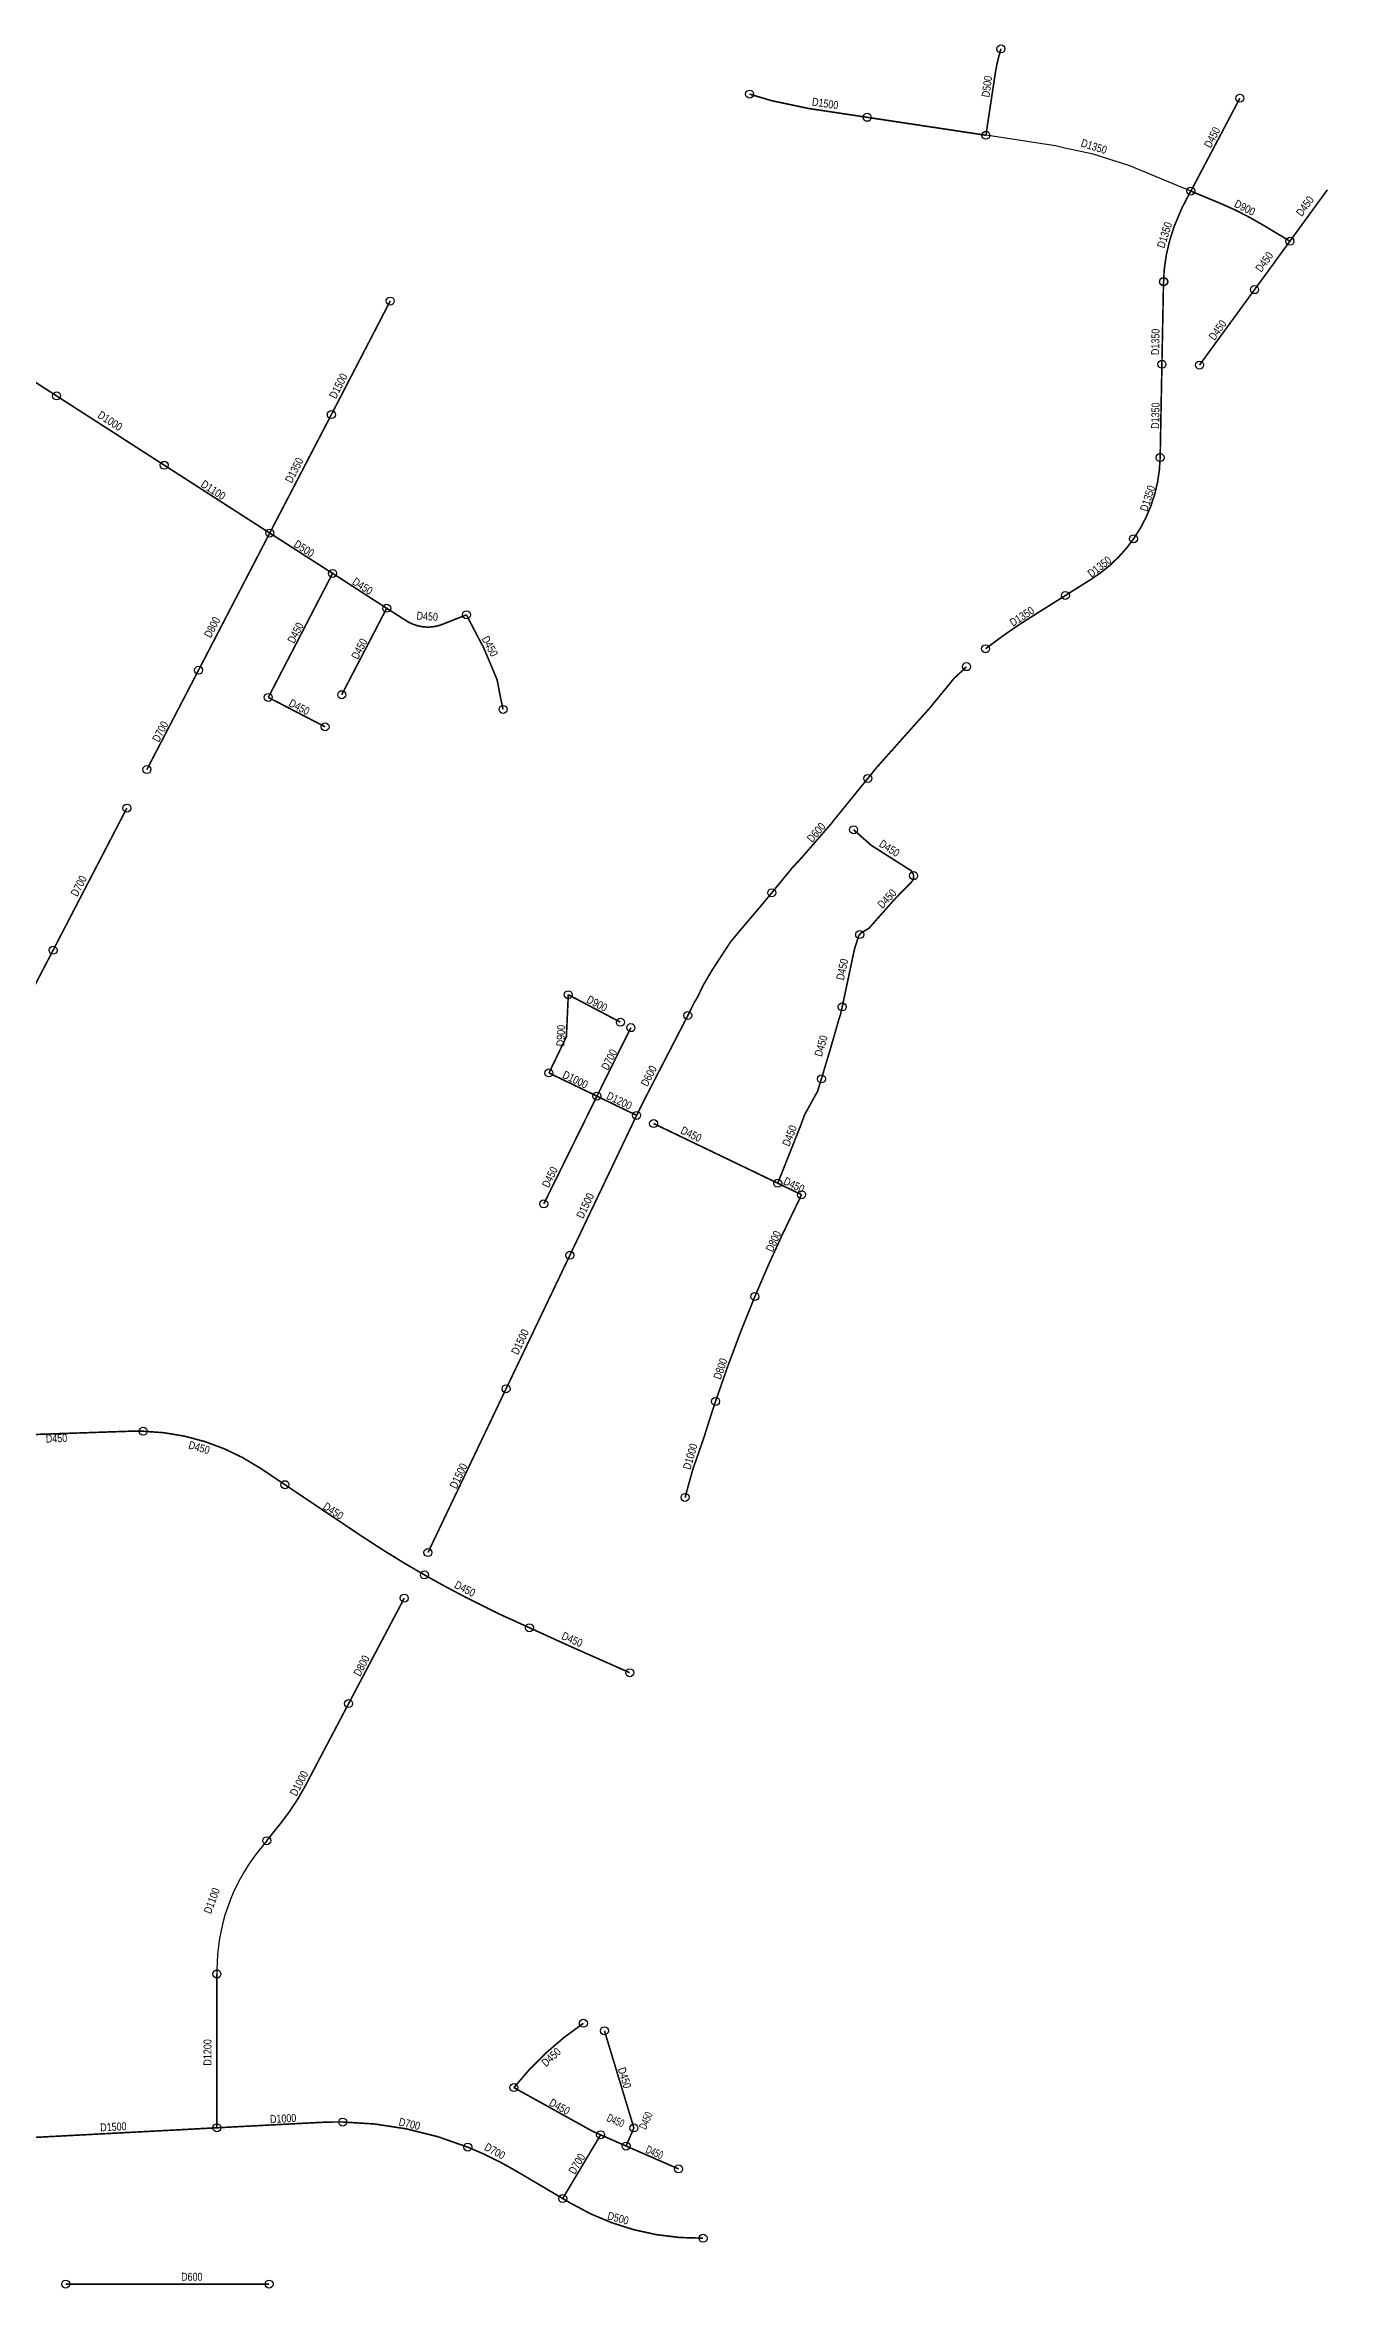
# Model space of a CAD drawing. Header units: millimetres. Extents: x 204527 to 208291, y 466565 to 471001.
# Drawn here: x 207489 to 208291, y 468805 to 470207 of the extents above; entities that cross this region are included whole.
import ezdxf
from ezdxf.enums import TextEntityAlignment as Align

# ---------------------------------------------------------------- set-up
doc = ezdxf.new("R2010")
doc.units = ezdxf.units.MM
doc.layers.add('01.우수관경', color=7, linetype='Continuous')
doc.layers.add('01.우수관로', color=6, linetype='Continuous')
doc.styles.get("Standard").update_dxf_attribs({"font": 'arial.ttf'})

msp = doc.modelspace()

# ---------------------------------------------------------------- linework, layer by layer
at = {"layer": '01.우수관경'}
for centre in [(208086.8, 470204.9), (207929.7, 470176.6), (208236.1, 470174), (208003.2, 470162.1), (208077.4, 470150.9), (208077.4, 470150.9), (208205.4, 470116), (208205.4, 470116), (208205.5, 470116), (208267.4, 470084.7), (208267.4, 470084.7), (208188.4, 470059.4), (208188.5, 470059.4), (208245.3, 470054.4), (207705.1, 470047.3), (208187.4, 470007.8), (208187.4, 470007.8), (208210.9, 470007.3), (207496.6, 469988), (207668.3, 469976.3), (207563.9, 469944.7), (207563.9, 469944.7), (208186.3, 469949.5), (207629.8, 469902.3), (207629.8, 469902.3), (208169.7, 469898.7), (207669.1, 469877.1), (207669.1, 469877.1), (208127.1, 469863.3), (207702.9, 469855.3), (207702.9, 469855.3), (207702.9, 469855.3), (207752.7, 469851.2), (208077.2, 469830), (207585.3, 469816.6), (208065.3, 469818.8), (207674.8, 469801.3), (207628.9, 469799.6), (207628.9, 469799.6), (207775.6, 469792.1), (207664.4, 469781.2), (207553, 469754.5), (208003.6, 469749), (207540.5, 469730.4), (207994.7, 469716.9), (208032.2, 469688.2), (207943.6, 469677.5), (207998.5, 469651.4), (207494.4, 469641.6), (207494.4, 469641.6), (207816.4, 469613.8), (207816.4, 469613.8), (207987.6, 469606.2), (207849, 469596.6), (207855.5, 469593.2), (207891.1, 469600.8), (207891.1, 469600.8), (207804.3, 469564.9), (207834.3, 469550.4), (207834.3, 469550.4), (207834.3, 469550.4), (207974.6, 469561.2), (207859.1, 469538.4), (207869.7, 469533.3), (207947.3, 469496), (207947.3, 469496), (207801.1, 469483.1), (207962.2, 469488.8), (207817.4, 469451), (207933, 469425.2), (207933, 469425.2), (207777.5, 469367.5), (207777.5, 469367.5), (207908.4, 469359.6), (207908.4, 469359.6), (207550.7, 469341), (207639.3, 469307.6), (207889.4, 469299.6), (207728.7, 469265.2), (207726.5, 469251.2), (207713.9, 469236.7), (207792.1, 469218.2), (207854.8, 469190.1), (207679.1, 469170.8), (207679.1, 469170.8), (207627.9, 469085.1), (207627.9, 469085.1), (207596.8, 469001.8), (207825.8, 468971), (207839, 468966.3), (207782.4, 468930.8), (207596.8, 468905.7), (207596.8, 468905.7), (207596.8, 468905.7), (207675.4, 468909.3), (207675.4, 468909.3), (207857.4, 468905.6), (207753.6, 468893.6), (207753.6, 468893.6), (207836.6, 468901.3), (207836.6, 468901.3), (207852.5, 468894.3), (207852.5, 468894.3), (207885.3, 468880), (207812.9, 468861.5), (207812.9, 468861.5), (207812.9, 468861.5), (207900.6, 468836.7), (207502.3, 468808), (207629.4, 468808)]:
    msp.add_circle(centre, 2.5, dxfattribs=at)
at = {"layer": '01.우수관로', "const_width": 1}
for points in [[(208077.4, 470150.9), (208083.2, 470189.3, -0.037761), (208086.8, 470204.9, -0.037761)], [(208267.4, 470084.7), (208249.9, 470095.2, 0.03688), (208223.5, 470108.5), (208205.5, 470116)], [(208186.3, 469949.5, -0.148422), (208169.7, 469898.7, -0.140553)], [(208169.7, 469898.7, -0.100256), (208143.3, 469873.5), (208127.1, 469863.3)], [(208127.1, 469863.3), (208103.4, 469848.4, 0.018912), (208084.7, 469835.6), (208077.2, 469830)], [(207752.7, 469851.2), (207737.9, 469845.3, -0.242075), (207715.1, 469847.5), (207702.9, 469855.3)], [(208032.2, 469688.2, 0.226417), (208029.9, 469691.8), (208005.8, 469707.1), (207994.7, 469716.9)], [(207998.5, 469651.4), (207999.1, 469652.2), (208004.3, 469655.3), (208020.3, 469673.4), (208030.8, 469684.1, 0.226417), (208032.2, 469688.2)], [(207962.2, 469488.8), (207959.4, 469483, 0.016274), (207933, 469425.2, 0.015547)], [(207933, 469425.2, 0.01794), (207908.4, 469359.6)], [(207908.4, 469359.6, 0.006138), (207901.1, 469336.8), (207894.4, 469317.7, 0.004805), (207889.4, 469299.6)], [(207550.7, 469341, 0.014824), (207542.5, 469341), (207481.1, 469338.9)], [(207639.3, 469307.6), (207624.2, 469317.7, 0.142073), (207550.7, 469341, 0.142073)], [(207726.5, 469251.2, -0.017679), (207687, 469275.6), (207639.3, 469307.6)], [(207792.1, 469218.2), (207772.5, 469227.1), (207761.1, 469232.8, -0.014936), (207726.5, 469251.2, -0.014936)], [(207627.9, 469085.1), (207636.5, 469095.8, 0.047729), (207652.2, 469119.7), (207679.1, 469170.8)], [(207782.4, 468930.8, -0.076323), (207825.8, 468971, -0.076323)], [(207596.8, 468905.7), (207660.2, 468909, -0.017186), (207675.4, 468909.3)], [(207675.4, 468909.3, -0.091397), (207753.6, 468893.6)], [(207753.6, 468893.6, -0.039064), (207784.3, 468878.4), (207812.9, 468861.5)], [(207812.9, 468861.5), (207817.3, 468858.9, 0.139511), (207900.6, 468836.7)]]:
    msp.add_lwpolyline(points, format="xyb", dxfattribs=at)
for points in [[(208077.4, 470150.9), (207970.1, 470167.1), (207966.2, 470167.7), (207943.5, 470172.5), (207929.7, 470176.6)], [(208236.1, 470174), (208205.5, 470116)], [(208188.5, 470059.4), (208188.8, 470066.6), (208190.1, 470075.8), (208192.2, 470084.9), (208195, 470093.8), (208199.9, 470105.4), (208205.4, 470116)], [(208290.8, 470116.8), (208267.4, 470084.7)], [(208267.4, 470084.7), (208245.3, 470054.4)], [(208187.4, 470007.8), (208188.4, 470059.4)], [(207705.1, 470047.3), (207668.3, 469976.3)], [(208245.3, 470054.4), (208210.9, 470007.3)], [(207430.9, 470030.2), (207496.6, 469988)], [(208187.4, 470007.8), (208186.3, 469949.5)], [(207496.6, 469988), (207563.9, 469944.7)], [(207668.3, 469976.3), (207629.8, 469902.3)], [(207563.9, 469944.7), (207629.8, 469902.3)], [(207629.8, 469902.3), (207585.3, 469816.6)], [(207629.8, 469902.3), (207669.1, 469877.1)], [(207669.1, 469877.1), (207628.9, 469799.6)], [(207669.1, 469877.1), (207702.9, 469855.3)], [(207674.8, 469801.3), (207702.9, 469855.3)], [(207775.6, 469792.1), (207774, 469799.7), (207771.9, 469810.6), (207768.2, 469819.5), (207763.5, 469830.6), (207760.8, 469835.7), (207752.7, 469851.2)], [(207585.3, 469816.6), (207553, 469754.5)], [(207891.1, 469600.8), (207894.6, 469607.9), (207895, 469608.7), (207897.2, 469612.3), (207897.4, 469612.7), (207898, 469614), (207898.9, 469615.9), (207900.8, 469619.8), (207906, 469628.7), (207907.1, 469630.4), (207917.6, 469646.5), (207923.2, 469653.3), (207937.3, 469669.9), (207950.9, 469686.4), (207953.5, 469689.6), (207954.7, 469691), (207956, 469692.7), (207956.2, 469692.9), (207958.6, 469695.5), (207959.1, 469696), (207963.1, 469700.4), (207981.4, 469721.5), (207981.5, 469721.7), (207982.5, 469723), (207984.8, 469725.8), (207986, 469727.3), (208008.9, 469755.5), (208017.4, 469765.1), (208018.6, 469766.4), (208026.5, 469775.3), (208041.2, 469791.7), (208042.2, 469792.8), (208042.5, 469793.2), (208055.8, 469809.4), (208055.9, 469809.6), (208057.3, 469811.3), (208059.8, 469813.6), (208061.8, 469815.5), (208062.8, 469816.5), (208065.3, 469818.8)], [(207628.9, 469799.6), (207664.4, 469781.2)], [(207540.5, 469730.4), (207494.4, 469641.6)], [(207987.6, 469606.2), (207995.2, 469642.1), (207997.9, 469650.6), (207998.5, 469651.4)], [(207494.4, 469641.6), (207429.5, 469516.7), (207413.2, 469506.2)], [(207816.4, 469613.8), (207815.2, 469587.5), (207804.3, 469564.9)], [(207849, 469596.6), (207816.4, 469613.8)], [(207974.6, 469561.2), (207975.2, 469563.2), (207980.4, 469580.6), (207985.5, 469598.4), (207986.4, 469601), (207987.6, 469606.2)], [(207834.3, 469550.4), (207839.2, 469560.3), (207855.5, 469593.2)], [(207891.1, 469600.8), (207863.8, 469547.9), (207859.1, 469538.4)], [(207804.3, 469564.9), (207834.3, 469550.4)], [(207801.1, 469483.1), (207834.3, 469550.4)], [(207834.3, 469550.4), (207859.1, 469538.4)], [(207947.3, 469496), (207961.6, 469532), (207964.1, 469538.8), (207965.6, 469541.5), (207970.7, 469550.8), (207972.1, 469553.2), (207974.6, 469561.2)], [(207859.1, 469538.4), (207817.4, 469451)], [(207869.7, 469533.3), (207947.3, 469496)], [(207947.3, 469496), (207962.2, 469488.8)], [(207817.4, 469451), (207777.5, 469367.5)], [(207777.5, 469367.5), (207728.7, 469265.2)], [(207679.1, 469170.8), (207713.9, 469236.7)], [(207854.8, 469190.1), (207817.1, 469206.8), (207792.1, 469218.2)], [(207839, 468966.3), (207857.4, 468905.6)], [(207782.4, 468930.8), (207831.6, 468903.5), (207836.6, 468901.3)], [(207475.6, 468899.3), (207596.8, 468905.7)], [(207857.4, 468905.6), (207852.5, 468894.3)], [(207836.6, 468901.3), (207812.9, 468861.5)], [(207836.6, 468901.3), (207852.5, 468894.3)], [(207852.5, 468894.3), (207885.3, 468880)], [(207502.3, 468808), (207629.4, 468808)]]:
    msp.add_lwpolyline(points, dxfattribs=at)
at = {"layer": '01.우수관로'}
msp.add_lwpolyline([(208205.4, 470116), (208167.3, 470131.8), (208144.4, 470139), (208126.7, 470142.9), (208120.8, 470144.2), (208114, 470145.3), (208077.4, 470150.9)], dxfattribs=at)
for points, format in [([(207627.9, 469085.1), (207622.2, 469078, 0.167207), (207596.8, 469004.2), (207596.8, 469001.8)], "xyb"), ([(207596.8, 469001.8, 1, 1, 0), (207596.8, 468905.7, 0, 0, 0)], "xyseb")]:
    msp.add_lwpolyline(points, format=format, dxfattribs=at)

# ---------------------------------------------------------------- texts
at = {"layer": '01.우수관경'}
for s, rotation, width, p in [('D500', 82.4292, 0.8, (208080.5, 470181)), ('D1500', 351.3783, 0.8, (207976.6, 470168.3)), ('D450', 62.1752, 0.8, (208221, 470148.4)), ('D1350', 342.5095, 0.8, (208144.2, 470141.5)), ('D450', 53.8973, 0.8, (208278.8, 470105.1)), ('D900', 333.1515, 0.8, (208238.1, 470103.4)), ('D1350', 72.2368, 0.8, (208191.4, 470087.8)), ('D450', 53.8973, 0.8, (208253.4, 470070.3)), ('D1350', 88.8688, 0.8, (208185.8, 470021.7)), ('D450', 53.8973, 0.8, (208224.2, 470027.7)), ('D1500', 62.5459, 0.8, (207674.9, 469993.1)), ('D1000', 327.2671, 0.8, (207528.7, 469970.3)), ('D1350', 88.8688, 0.8, (208185.8, 469975.6)), ('D1350', 62.5459, 0.8, (207647.3, 469940.4)), ('D1100', 327.2671, 0.8, (207593.2, 469927.1)), ('D1350', 71.9841, 0.8, (208180.8, 469923.2)), ('D500', 327.2671, 0.8, (207650, 469890.5)), ('D1350', 37.7004, 0.8, (208149.9, 469879.3)), ('D450', 327.2671, 0.8, (207686.5, 469867)), ('D800', 62.5459, 0.8, (207596, 469842.3)), ('D450', 62.5459, 0.8, (207648.1, 469838.8)), ('D450', 356.1823, 0.8, (207728.1, 469847.8)), ('D1350', 32.5837, 0.8, (208101.2, 469848.1)), ('D450', 62.5459, 0.8, (207688, 469828.8)), ('D450', 298.0117, 0.8, (207765.2, 469830.4)), ('D450', 332.5459, 0.8, (207647.1, 469791.3)), ('D700', 62.5459, 0.8, (207563.6, 469777.1)), ('D600', 49.0562, 0.8, (207973.2, 469713.6)), ('D450', 327.592, 0.8, (208015.8, 469703.2)), ('D700', 62.5459, 0.8, (207512.6, 469680.6)), ('D450', 46.095, 0.8, (208017.3, 469672.1)), ('D450', 77.9329, 0.8, (207990, 469629.1)), ('D900', 332.1752, 0.8, (207833.2, 469606.1)), ('D900', 87.2158, 0.8, (207814.2, 469588.1)), ('D700', 62.7231, 0.8, (207844.2, 469572.1)), ('D450', 73.5944, 0.8, (207976.7, 469581.1)), ('D1000', 334.29, 0.8, (207819.7, 469558.5)), ('D600', 62.7231, 0.8, (207868.9, 469561.9)), ('D1200', 334.29, 0.8, (207847.2, 469545.3)), ('D450', 334.29, 0.8, (207892.1, 469524.4)), ('D450', 68.405, 0.8, (207957, 469524.8)), ('D450', 63.6911, 0.8, (207807.1, 469498.7)), ('D450', 334.29, 0.8, (207956.4, 469492.7)), ('D1500', 64.4781, 0.8, (207829.2, 469480.9)), ('D800', 65.6045, 0.8, (207946.9, 469458.7)), ('D1500', 64.4781, 0.8, (207788.5, 469395.8)), ('D800', 70.5343, 0.8, (207913.8, 469379.2)), ('D450', 1.9415, 0.8, (207496.6, 469334.1, 52.5)), ('D450', 343.7349, 0.8, (207585, 469328.4)), ('D1000', 73.7812, 0.8, (207895, 469324.5)), ('D1500', 64.4781, 0.8, (207750, 469312)), ('D450', 326.9532, 0.8, (207668.2, 469289.1)), ('D450', 333.1006, 0.8, (207750.7, 469240.3)), ('D450', 336.0455, 0.8, (207817.8, 469208.6)), ('D800', 62.1752, 0.8, (207689.4, 469193.3)), ('D1000', 62.1752, 0.8, (207650.3, 469119.8)), ('D1100', 69.5158, 0.8, (207595.9, 469046.7)), ('D1200', 90, 0.8, (207593.4, 468952.8)), ('D450', 42.8144, 0.8, (207807.4, 468948)), ('D450', 286.8351, 0.8, (207849.2, 468936.2)), ('D450', 330.9432, 0.8, (207809.8, 468916.7)), ('D1500', 3.0359, 0.8, (207532.2, 468903.8)), ('D1000', 3.0359, 0.8, (207638.3, 468909)), ('D700', 347.2706, 0.8, (207716.6, 468905.7)), ('D450', 336.4331, 0.6, (207845, 468907.9)), ('D450', 66.4331, 0.6, (207867.1, 468909.2)), ('D700', 331.1883, 0.8, (207769.3, 468888.9)), ('D450', 336.4331, 0.6, (207869.3, 468888.1)), ('D700', 59.2606, 0.8, (207823.9, 468881.9)), ('D500', 344.8497, 0.8, (207846.9, 468846.8))]:
    msp.add_text(s, height=5, rotation=rotation, dxfattribs=dict(at, width=width)).set_placement(p, align=Align.CENTER)
at = {"layer": '01.우수관경', "width": 0.8}
msp.add_text('D600', height=5, dxfattribs=at).set_placement((207581.1, 468810.1), align=Align.CENTER)

doc.saveas('drawing.dxf')
